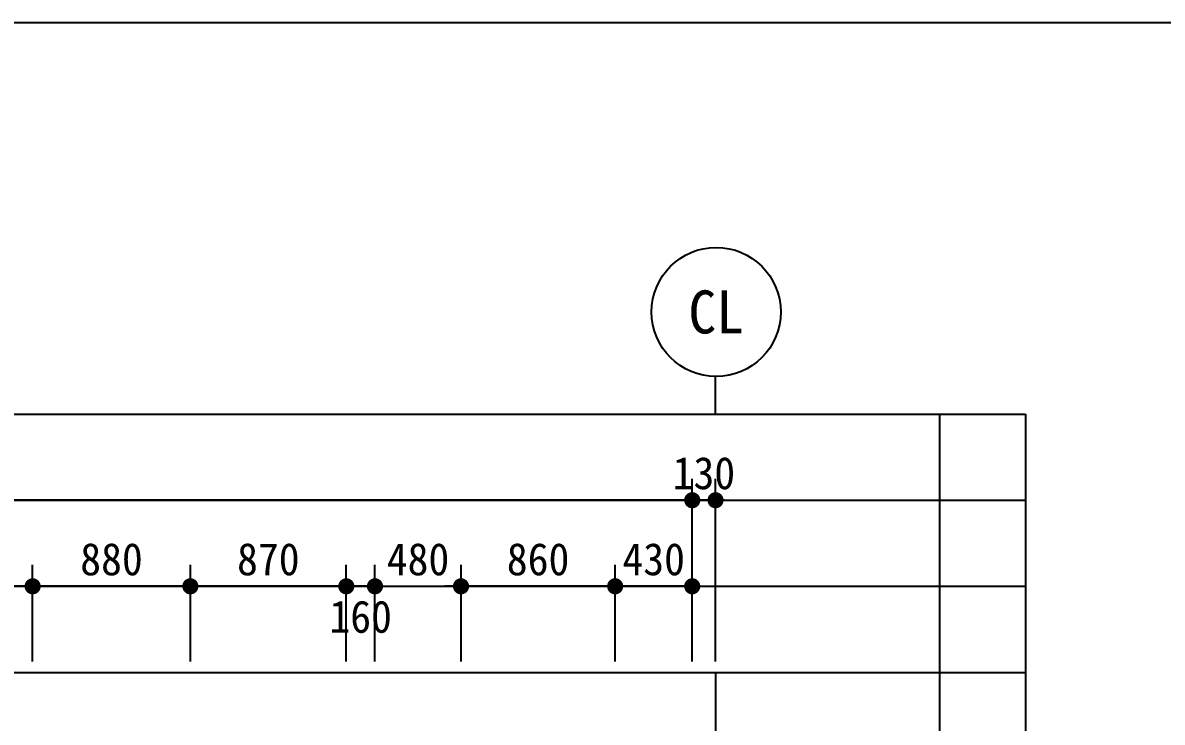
# Model space of a CAD drawing. Header units: millimetres. Extents: x -423835 to -174325, y -1379898 to -1311126.
# Drawn here: x -246447 to -240090, y -1367232 to -1363332 of the extents above; entities that cross this region are included whole.
import ezdxf
from ezdxf.enums import TextEntityAlignment as Align

# ---------------------------------------------------------------- set-up
doc = ezdxf.new("R2010")
doc.units = ezdxf.units.MM
doc.header["$LTSCALE"] = 100
doc.header["$MEASUREMENT"] = 0
doc.header["$PDSIZE"] = -10
doc.layers.get('0').update_dxf_attribs({"linetype": 'CONTINUOUS'})
doc.layers.get('Defpoints').update_dxf_attribs({"color": 153, "linetype": 'CONTINUOUS'})
doc.layers.add('A-AXIS-BUBL', color=7, linetype='CONTINUOUS', lineweight=25)
doc.layers.add('A-XXXX-TXT2', color=3, linetype='CONTINUOUS', lineweight=25)
doc.layers.add('A-DIMS', color=7, linetype='CONTINUOUS')
doc.layers.add('AA-AXIS-LINE-1', color=1, linetype='CONTINUOUS')
doc.styles.add('HY울릉도L', font='')
doc.styles.add('돋움체', font='')
doc.styles.get('HY울릉도L').set_extended_font_data('HYwulM')
doc.styles.get('돋움체').set_extended_font_data('DotumChe')
doc.dimstyles.new('CDIM', dxfattribs={"dimtxt": 3, "dimasz": 1.5, "dimexe": 2, "dimexo": 1, "dimgap": 1, "dimtad": 1, "dimdec": 0, "dimrnd": 0.5, "dimzin": 0, "dimdsep": 32, "dimlunit": 6, "dimtxsty": 'HY울릉도L', "dimblk1": '_CIDOT', "dimblk2": '_CIDOT', "dimsah": 1, "dimcen": 5.5, "dimclrd": 2, "dimclre": 2, "dimclrt": 7, "dimadec": 0, "dimazin": 0, "dimtfac": 1, "dimtdec": 0, "dimtix": 1, "dimtmove": 2, "dimatfit": 1, "dimldrblk": '_CIDOT', "dimfxl": 1, "dimtolj": 1, "dimtzin": 0, "dimlwd": -1, "dimarcsym": 0})

# ---------------------------------------------------------------- blocks, each defined once
blk = doc.blocks.new('A$C028158C4')
at = {"layer": 'A-AXIS-BUBL', "ltscale": 0.2}
blk.add_line((0, 0), (0, 175.2), dxfattribs=at)
blk.add_circle((2.9, 475.4), 300.3, dxfattribs=at)
blk = doc.blocks.new('_CIDOT')
at = {"color": 0, "linetype": 'ByBlock'}
blk.add_line((2, 0), (-1, 0), dxfattribs=at)
at = {"color": 0, "linetype": 'ByBlock', "const_width": 0.5}
blk.add_lwpolyline([(-0.25, 0, 1), (0.25, 0, 1)], format="xyb", close=True, dxfattribs=at)
blk = doc.blocks.new('*D735')
at = {"layer": 'A-DIMS', "lineweight": -2, "transparency": 16777216}
for p, q in [((-251001.7, -1366896), (-251001.7, -1365874.3)), ((-242711.7, -1366814.3), (-242711.7, -1365874.3))]:
    blk.add_line(p, q, dxfattribs=at)
at = {"layer": 'A-DIMS', "transparency": 16777216}
blk.add_line((-242801.7, -1365994.3), (-250911.7, -1365994.3), dxfattribs=at)
at = {"layer": 'Defpoints', "color": 0, "transparency": 16777216}
for p in [(-251001.7, -1365994.3), (-242711.7, -1366874.3), (-251001.7, -1366956)]:
    blk.add_point(p, dxfattribs=at)
at = {"layer": 'A-DIMS', "transparency": 16777216, "xscale": 90, "yscale": 90, "zscale": 90, "rotation": 180}
blk.add_blockref('_CIDOT', (-251001.7, -1365994.3), dxfattribs=at)
at = {"layer": 'A-DIMS', "transparency": 16777216, "xscale": 90, "yscale": 90, "zscale": 90}
blk.add_blockref('_CIDOT', (-242711.7, -1365994.3), dxfattribs=at)
at = {"layer": 'A-DIMS', "color": 3, "transparency": 16777216, "insert": (-246856.7, -1365827.2), "char_height": 180, "attachment_point": 5, "style": '돋움체'}
blk.add_mtext('\\A1;8,290', dxfattribs=at)
blk = doc.blocks.new('*D736')
at = {"layer": 'A-DIMS', "lineweight": -2, "transparency": 16777216}
for p, q in [((-242711.7, -1366894.3), (-242711.7, -1365874.3)), ((-242581.7, -1366894.3), (-242581.7, -1365874.3))]:
    blk.add_line(p, q, dxfattribs=at)
at = {"layer": 'A-DIMS', "transparency": 16777216}
for p, q in [((-242801.7, -1365994.3), (-242891.7, -1365994.3)), ((-242581.7, -1365994.3), (-242711.7, -1365994.3)), ((-242491.7, -1365994.3), (-242401.7, -1365994.3))]:
    blk.add_line(p, q, dxfattribs=at)
at = {"layer": 'Defpoints', "color": 0, "transparency": 16777216}
for p in [(-242711.7, -1365994.3), (-242711.7, -1366954.3), (-242581.7, -1366954.3)]:
    blk.add_point(p, dxfattribs=at)
at = {"layer": 'A-DIMS', "transparency": 16777216, "xscale": 90, "yscale": 90, "zscale": 90}
blk.add_blockref('_CIDOT', (-242711.7, -1365994.3), dxfattribs=at)
at = {"layer": 'A-DIMS', "transparency": 16777216, "xscale": 90, "yscale": 90, "zscale": 90, "rotation": 180}
blk.add_blockref('_CIDOT', (-242581.7, -1365994.3), dxfattribs=at)
at = {"layer": 'A-DIMS', "color": 3, "transparency": 16777216, "insert": (-242646.7, -1365844.2), "char_height": 180, "attachment_point": 5, "style": '돋움체'}
blk.add_mtext('\\A1;130', dxfattribs=at)
blk = doc.blocks.new('*D967')
at = {"layer": 'A-DIMS', "lineweight": -2, "transparency": 16777216}
for p, q in [((-247271.7, -1366894.3), (-247271.7, -1366354.3)), ((-246391.7, -1366894.3), (-246391.7, -1366354.3))]:
    blk.add_line(p, q, dxfattribs=at)
at = {"layer": 'A-DIMS', "transparency": 16777216}
blk.add_line((-246481.7, -1366474.3), (-247181.7, -1366474.3), dxfattribs=at)
at = {"layer": 'Defpoints', "color": 0, "transparency": 16777216}
for p in [(-247271.7, -1366474.3), (-247271.7, -1366954.3), (-246391.7, -1366954.3)]:
    blk.add_point(p, dxfattribs=at)
at = {"layer": 'A-DIMS', "transparency": 16777216, "xscale": 90, "yscale": 90, "zscale": 90, "rotation": 180}
blk.add_blockref('_CIDOT', (-247271.7, -1366474.3), dxfattribs=at)
at = {"layer": 'A-DIMS', "transparency": 16777216, "xscale": 90, "yscale": 90, "zscale": 90}
blk.add_blockref('_CIDOT', (-246391.7, -1366474.3), dxfattribs=at)
at = {"layer": 'A-DIMS', "color": 3, "transparency": 16777216, "insert": (-246831.7, -1366324.2), "char_height": 180, "attachment_point": 5, "style": '돋움체'}
blk.add_mtext('\\A1;880', dxfattribs=at)
blk = doc.blocks.new('*D968')
at = {"layer": 'A-DIMS', "lineweight": -2, "transparency": 16777216}
for p, q in [((-246391.7, -1366894.3), (-246391.7, -1366354.3)), ((-245511.7, -1366894.3), (-245511.7, -1366354.3))]:
    blk.add_line(p, q, dxfattribs=at)
at = {"layer": 'A-DIMS', "transparency": 16777216}
blk.add_line((-245601.7, -1366474.3), (-246301.7, -1366474.3), dxfattribs=at)
at = {"layer": 'Defpoints', "color": 0, "transparency": 16777216}
for p in [(-246391.7, -1366474.3), (-246391.7, -1366954.3), (-245511.7, -1366954.3)]:
    blk.add_point(p, dxfattribs=at)
at = {"layer": 'A-DIMS', "transparency": 16777216, "xscale": 90, "yscale": 90, "zscale": 90, "rotation": 180}
blk.add_blockref('_CIDOT', (-246391.7, -1366474.3), dxfattribs=at)
at = {"layer": 'A-DIMS', "transparency": 16777216, "xscale": 90, "yscale": 90, "zscale": 90}
blk.add_blockref('_CIDOT', (-245511.7, -1366474.3), dxfattribs=at)
at = {"layer": 'A-DIMS', "color": 3, "transparency": 16777216, "insert": (-245951.7, -1366324.2), "char_height": 180, "attachment_point": 5, "style": '돋움체'}
blk.add_mtext('\\A1;880', dxfattribs=at)
blk = doc.blocks.new('*D969')
at = {"layer": 'A-DIMS', "lineweight": -2, "transparency": 16777216}
for p, q in [((-245511.7, -1366894.3), (-245511.7, -1366354.3)), ((-244641.7, -1366894.3), (-244641.7, -1366354.3))]:
    blk.add_line(p, q, dxfattribs=at)
at = {"layer": 'A-DIMS', "transparency": 16777216}
blk.add_line((-244731.7, -1366474.3), (-245421.7, -1366474.3), dxfattribs=at)
at = {"layer": 'Defpoints', "color": 0, "transparency": 16777216}
for p in [(-245511.7, -1366474.3), (-245511.7, -1366954.3), (-244641.7, -1366954.3)]:
    blk.add_point(p, dxfattribs=at)
at = {"layer": 'A-DIMS', "transparency": 16777216, "xscale": 90, "yscale": 90, "zscale": 90, "rotation": 180}
blk.add_blockref('_CIDOT', (-245511.7, -1366474.3), dxfattribs=at)
at = {"layer": 'A-DIMS', "transparency": 16777216, "xscale": 90, "yscale": 90, "zscale": 90}
blk.add_blockref('_CIDOT', (-244641.7, -1366474.3), dxfattribs=at)
at = {"layer": 'A-DIMS', "color": 3, "transparency": 16777216, "insert": (-245076.7, -1366324.2), "char_height": 180, "attachment_point": 5, "style": '돋움체'}
blk.add_mtext('\\A1;870', dxfattribs=at)
blk = doc.blocks.new('*D971')
at = {"layer": 'A-DIMS', "lineweight": -2, "transparency": 16777216}
for p, q in [((-244641.7, -1366894.3), (-244641.7, -1366354.3)), ((-244481.7, -1366894.3), (-244481.7, -1366354.3))]:
    blk.add_line(p, q, dxfattribs=at)
at = {"layer": 'A-DIMS', "transparency": 16777216}
for p, q in [((-244731.7, -1366474.3), (-244821.7, -1366474.3)), ((-244641.7, -1366474.3), (-244481.7, -1366474.3)), ((-244391.7, -1366474.3), (-244301.7, -1366474.3))]:
    blk.add_line(p, q, dxfattribs=at)
at = {"layer": 'Defpoints', "color": 0, "transparency": 16777216}
for p in [(-244481.7, -1366474.3), (-244641.7, -1366954.3), (-244481.7, -1366954.3)]:
    blk.add_point(p, dxfattribs=at)
at = {"layer": 'A-DIMS', "transparency": 16777216, "xscale": 90, "yscale": 90, "zscale": 90}
blk.add_blockref('_CIDOT', (-244641.7, -1366474.3), dxfattribs=at)
at = {"layer": 'A-DIMS', "transparency": 16777216, "xscale": 90, "yscale": 90, "zscale": 90, "rotation": 180}
blk.add_blockref('_CIDOT', (-244481.7, -1366474.3), dxfattribs=at)
at = {"layer": 'A-DIMS', "color": 3, "transparency": 16777216, "insert": (-244561.7, -1366644.8), "char_height": 180, "attachment_point": 5, "style": '돋움체'}
blk.add_mtext('\\A1;160', dxfattribs=at)
blk = doc.blocks.new('*D972')
at = {"layer": 'A-DIMS', "lineweight": -2, "transparency": 16777216}
for p, q in [((-244001.7, -1366894.3), (-244001.7, -1366354.3)), ((-243141.7, -1366894.3), (-243141.7, -1366354.3))]:
    blk.add_line(p, q, dxfattribs=at)
at = {"layer": 'A-DIMS', "transparency": 16777216}
blk.add_line((-243231.7, -1366474.3), (-243911.7, -1366474.3), dxfattribs=at)
at = {"layer": 'Defpoints', "color": 0, "transparency": 16777216}
for p in [(-244001.7, -1366474.3), (-244001.7, -1366954.3), (-243141.7, -1366954.3)]:
    blk.add_point(p, dxfattribs=at)
at = {"layer": 'A-DIMS', "transparency": 16777216, "xscale": 90, "yscale": 90, "zscale": 90, "rotation": 180}
blk.add_blockref('_CIDOT', (-244001.7, -1366474.3), dxfattribs=at)
at = {"layer": 'A-DIMS', "transparency": 16777216, "xscale": 90, "yscale": 90, "zscale": 90}
blk.add_blockref('_CIDOT', (-243141.7, -1366474.3), dxfattribs=at)
at = {"layer": 'A-DIMS', "color": 3, "transparency": 16777216, "insert": (-243571.7, -1366324.2), "char_height": 180, "attachment_point": 5, "style": '돋움체'}
blk.add_mtext('\\A1;860', dxfattribs=at)
blk = doc.blocks.new('*D973')
at = {"layer": 'A-DIMS', "lineweight": -2, "transparency": 16777216}
for p, q in [((-243141.7, -1366894.3), (-243141.7, -1366354.3)), ((-242711.7, -1366894.3), (-242711.7, -1366354.3))]:
    blk.add_line(p, q, dxfattribs=at)
at = {"layer": 'A-DIMS', "transparency": 16777216}
for p, q in [((-243231.7, -1366474.3), (-243321.7, -1366474.3)), ((-242711.7, -1366474.3), (-243141.7, -1366474.3)), ((-242621.7, -1366474.3), (-242531.7, -1366474.3))]:
    blk.add_line(p, q, dxfattribs=at)
at = {"layer": 'Defpoints', "color": 0, "transparency": 16777216}
for p in [(-243141.7, -1366474.3), (-243141.7, -1366954.3), (-242711.7, -1366954.3)]:
    blk.add_point(p, dxfattribs=at)
at = {"layer": 'A-DIMS', "transparency": 16777216, "xscale": 90, "yscale": 90, "zscale": 90}
blk.add_blockref('_CIDOT', (-243141.7, -1366474.3), dxfattribs=at)
at = {"layer": 'A-DIMS', "transparency": 16777216, "xscale": 90, "yscale": 90, "zscale": 90, "rotation": 180}
blk.add_blockref('_CIDOT', (-242711.7, -1366474.3), dxfattribs=at)
at = {"layer": 'A-DIMS', "color": 3, "transparency": 16777216, "insert": (-242926.7, -1366324.2), "char_height": 180, "attachment_point": 5, "style": '돋움체'}
blk.add_mtext('\\A1;430', dxfattribs=at)
blk = doc.blocks.new('*D974')
at = {"layer": 'A-DIMS', "lineweight": -2, "transparency": 16777216}
for p, q in [((-244481.7, -1366894.3), (-244481.7, -1366354.3)), ((-244001.7, -1366894.3), (-244001.7, -1366354.3))]:
    blk.add_line(p, q, dxfattribs=at)
at = {"layer": 'A-DIMS', "transparency": 16777216}
blk.add_line((-244391.7, -1366474.3), (-244091.7, -1366474.3), dxfattribs=at)
at = {"layer": 'Defpoints', "color": 0, "transparency": 16777216}
for p in [(-244001.7, -1366474.3), (-244481.7, -1366954.3), (-244001.7, -1366954.3)]:
    blk.add_point(p, dxfattribs=at)
at = {"layer": 'A-DIMS', "transparency": 16777216, "xscale": 90, "yscale": 90, "zscale": 90, "rotation": 180}
blk.add_blockref('_CIDOT', (-244481.7, -1366474.3), dxfattribs=at)
at = {"layer": 'A-DIMS', "transparency": 16777216, "xscale": 90, "yscale": 90, "zscale": 90}
blk.add_blockref('_CIDOT', (-244001.7, -1366474.3), dxfattribs=at)
at = {"layer": 'A-DIMS', "color": 3, "transparency": 16777216, "insert": (-244241.7, -1366324.2), "char_height": 180, "attachment_point": 5, "style": '돋움체'}
blk.add_mtext('\\A1;480', dxfattribs=at)

msp = doc.modelspace()

# ---------------------------------------------------------------- linework, layer by layer
at = {"color": 3, "ltscale": 2}
msp.add_line((-228550.4, -1363332.1), (-254592.9, -1363332.1), dxfattribs=at)
at = {"layer": 'AA-AXIS-LINE-1'}
msp.add_line((-242581.7, -1366954.3), (-242581.7, -1370532.1), dxfattribs=at)
at = {"layer": 'Defpoints'}
for p, q in [((-252891.7, -1365514.3), (-240851.7, -1365514.3)), ((-241331.7, -1365514.3), (-241331.7, -1370532.1)), ((-240851.7, -1365514.3), (-240851.7, -1370532.1)), ((-252891.7, -1365994.3), (-240851.7, -1365994.3)), ((-252891.7, -1366474.3), (-240851.7, -1366474.3)), ((-252891.7, -1366954.3), (-240851.7, -1366954.3))]:
    msp.add_line(p, q, dxfattribs=at)

# ---------------------------------------------------------------- block references
at = {"xscale": 1.198871389330295, "yscale": 1.198871389330295, "zscale": 1.198871389330295}
msp.add_blockref('A$C028158C4', (-242581.7, -1365514.3), dxfattribs=at)

# ---------------------------------------------------------------- texts
at = {"layer": 'A-XXXX-TXT2', "ltscale": 0.2, "style": '돋움체'}
msp.add_text('CL', height=240, dxfattribs=at).set_placement((-242578.1, -1364944.3), align=Align.MIDDLE)

# ---------------------------------------------------------------- dimensions: what is measured, and where the dimension line sits
at = {"layer": 'A-DIMS'}
for base, p1, p2, picture, middle in [((-251001.7, -1365994.3), (-242711.7, -1366874.3), (-251001.7, -1366956), '*D735', (-246856.7, -1365827.2)), ((-242711.7, -1365994.3), (-242581.7, -1366954.3), (-242711.7, -1366954.3), '*D736', (-242646.7, -1365844.2)), ((-247271.7, -1366474.3), (-246391.7, -1366954.3), (-247271.7, -1366954.3), '*D967', (-246831.7, -1366324.2)), ((-246391.7, -1366474.3), (-245511.7, -1366954.3), (-246391.7, -1366954.3), '*D968', (-245951.7, -1366324.2)), ((-245511.7, -1366474.3), (-244641.7, -1366954.3), (-245511.7, -1366954.3), '*D969', (-245076.7, -1366324.2)), ((-244001.7, -1366474.3), (-243141.7, -1366954.3), (-244001.7, -1366954.3), '*D972', (-243571.7, -1366324.2)), ((-243141.7, -1366474.3), (-242711.7, -1366954.3), (-243141.7, -1366954.3), '*D973', (-242926.7, -1366324.2))]:
    dim = msp.add_linear_dim(base=base, p1=p1, p2=p2, dimstyle='CDIM', override={"dimscale": 60, "dimtxsty": '돋움체', "dimclrd": 256, "dimclre": 256, "dimclrt": 3}, dxfattribs=at)
    dim.commit()
    dim.dimension.update_dxf_attribs({"geometry": picture, "text_midpoint": middle})
dim = msp.add_linear_dim(base=(-244001.7, -1366474.3), p1=(-244481.7, -1366954.3), p2=(-244001.7, -1366954.3), angle=180, dimstyle='CDIM', override={"dimscale": 60, "dimtxsty": '돋움체', "dimclrd": 256, "dimclre": 256, "dimclrt": 3}, dxfattribs=at)
dim.commit()
dim.dimension.update_dxf_attribs({"geometry": '*D974', "text_midpoint": (-244241.7, -1366324.2)})
dim = msp.add_linear_dim(base=(-244481.7, -1366474.3), p1=(-244641.7, -1366954.3), p2=(-244481.7, -1366954.3), angle=180, dimstyle='CDIM', override={"dimscale": 60, "dimtxsty": '돋움체', "dimclrd": 256, "dimclre": 256, "dimclrt": 3}, dxfattribs=at)
dim.commit()
dim.dimension.update_dxf_attribs({"geometry": '*D971', "text_midpoint": (-244561.7, -1366644.8), "dimtype": 160})

doc.saveas('drawing.dxf')
